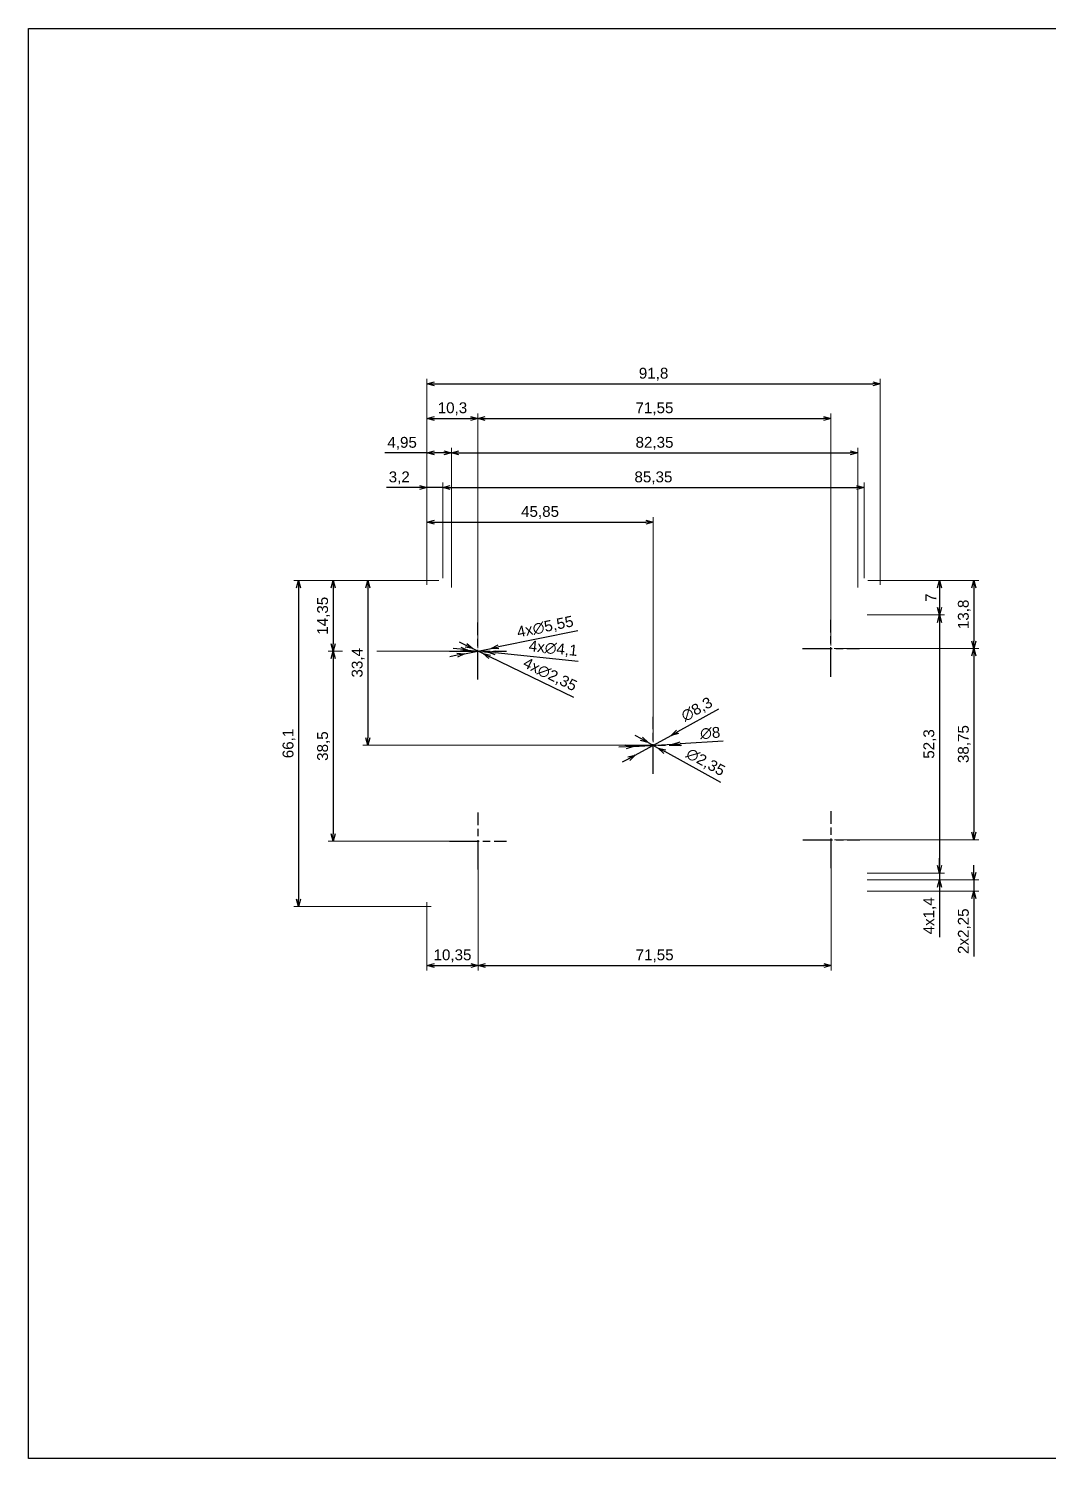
# Paper-space layout 'Base' of a CAD drawing. Header units: millimetres. Extents: x 0 to 413, y 1 to 290.
# Drawn here: x 0.2 to 206.8, y 0.5 to 290.2 of the extents above; entities that cross this region are included whole.
import ezdxf

# ---------------------------------------------------------------- set-up
doc = ezdxf.new("R2010")
doc.units = ezdxf.units.MM
doc.linetypes.add('ACAD_ISO10W100', pattern=[18, 12, -3, 0, -3])
doc.linetypes.add('AM_ISO08W050x2', pattern=[9, 6, -0.75, 1.5, -0.75])
doc.layers.add('MD_Annotation', color=7, linetype='Continuous', lineweight=25)
doc.layers.add('MD_Axes', color=7, linetype='ACAD_ISO10W100', lineweight=25)
doc.layers.add('Tabelka', color=7, linetype='Continuous')
doc.styles.get("Standard").update_dxf_attribs({"font": 'arial.ttf'})
doc.dimstyles.new('ISO-25', dxfattribs={"dimtxt": 2.2, "dimasz": 1.5, "dimexe": 1, "dimexo": 0.625, "dimtad": 1, "dimrnd": 0.05, "dimtxsty": 'Standard', "dimblk": 'OPEN30', "dimcen": 2.5, "dimadec": 0, "dimazin": 0, "dimtfac": 1, "dimtmove": 0, "dimatfit": 3, "dimfxl": 1, "dimlwe": 18, "dimarcsym": 0})

# ---------------------------------------------------------------- blocks, each defined once
blk = doc.blocks.new('_Open30')
at = {"color": 0, "linetype": 'ByBlock', "lineweight": -2}
for p, q in [((-1, 0.27), (0, 0)), ((0, 0), (-1, -0.27)), ((0, 0), (-1, 0))]:
    blk.add_line(p, q, dxfattribs=at)
blk = doc.blocks.new('*D23')
at = {"layer": 'Defpoints', "color": 0, "transparency": 16777216}
for p in [(172.76, 218.23), (80.94, 176.91), (172.76, 176.91)]:
    blk.add_point(p, dxfattribs=at)
at = {"layer": 'MD_Annotation', "color": 0, "lineweight": 18, "transparency": 16777216}
for p, q in [((80.94, 177.53), (80.94, 219.23)), ((172.76, 177.53), (172.76, 219.23))]:
    blk.add_line(p, q, dxfattribs=at)
at = {"layer": 'MD_Annotation', "color": 0, "lineweight": -2, "transparency": 16777216}
blk.add_line((82.44, 218.23), (171.26, 218.23), dxfattribs=at)
at = {"layer": 'MD_Annotation', "color": 0, "lineweight": -2, "transparency": 16777216, "xscale": 1.5, "yscale": 1.5, "zscale": 1.5, "rotation": 180}
blk.add_blockref('_Open30', (80.94, 218.23), dxfattribs=at)
at = {"layer": 'MD_Annotation', "color": 0, "lineweight": -2, "transparency": 16777216, "xscale": 1.5, "yscale": 1.5, "zscale": 1.5}
blk.add_blockref('_Open30', (172.76, 218.23), dxfattribs=at)
at = {"layer": 'MD_Annotation', "color": 0, "transparency": 16777216, "insert": (126.85, 220.17), "char_height": 2.2, "attachment_point": 5}
blk.add_mtext('91,8', dxfattribs=at)
blk = doc.blocks.new('*D24')
at = {"layer": 'Defpoints', "color": 0, "transparency": 16777216}
for p in [(82.44, 178.41), (54.94, 112.31), (82.44, 112.31)]:
    blk.add_point(p, dxfattribs=at)
at = {"layer": 'MD_Annotation', "color": 0, "lineweight": 18, "transparency": 16777216}
for p, q in [((81.81, 178.41), (53.94, 178.41)), ((81.81, 112.31), (53.94, 112.31))]:
    blk.add_line(p, q, dxfattribs=at)
at = {"layer": 'MD_Annotation', "color": 0, "lineweight": -2, "transparency": 16777216}
blk.add_line((54.94, 176.91), (54.94, 113.81), dxfattribs=at)
at = {"layer": 'MD_Annotation', "color": 0, "lineweight": -2, "transparency": 16777216, "xscale": 1.5, "yscale": 1.5, "zscale": 1.5}
for p, rotation in [((54.94, 178.41), 90), ((54.94, 112.31), 270)]:
    blk.add_blockref('_Open30', p, dxfattribs=dict(at, rotation=rotation))
at = {"layer": 'MD_Annotation', "color": 0, "transparency": 16777216, "insert": (52.99, 145.36), "char_height": 2.2, "attachment_point": 5, "rotation": 90}
blk.add_mtext('66,1', dxfattribs=at)
blk = doc.blocks.new('*D25')
at = {"layer": 'Defpoints', "color": 0, "transparency": 16777216}
for p in [(84.15, 197.23), (80.94, 176.91), (84.15, 178.23)]:
    blk.add_point(p, dxfattribs=at)
at = {"layer": 'MD_Annotation', "color": 0, "lineweight": -2, "transparency": 16777216}
for p, q in [((79.44, 197.23), (72.71, 197.23)), ((84.15, 197.23), (80.94, 197.23)), ((85.65, 197.23), (87.15, 197.23))]:
    blk.add_line(p, q, dxfattribs=at)
at = {"layer": 'MD_Annotation', "color": 0, "lineweight": 18, "transparency": 16777216}
for p, q in [((80.94, 177.53), (80.94, 198.23)), ((84.15, 178.85), (84.15, 198.23))]:
    blk.add_line(p, q, dxfattribs=at)
at = {"layer": 'MD_Annotation', "color": 0, "lineweight": -2, "transparency": 16777216, "xscale": 1.5, "yscale": 1.5, "zscale": 1.5}
blk.add_blockref('_Open30', (80.94, 197.23), dxfattribs=at)
at = {"layer": 'MD_Annotation', "color": 0, "lineweight": -2, "transparency": 16777216, "xscale": 1.5, "yscale": 1.5, "zscale": 1.5, "rotation": 180}
blk.add_blockref('_Open30', (84.15, 197.23), dxfattribs=at)
at = {"layer": 'MD_Annotation', "color": 0, "transparency": 16777216, "insert": (75.32, 199.17), "char_height": 2.2, "attachment_point": 5}
blk.add_mtext('3,2', dxfattribs=at)
blk = doc.blocks.new('*D26')
at = {"layer": 'Defpoints', "color": 0, "transparency": 16777216}
for p in [(169.49, 197.23), (84.15, 178.23), (169.49, 178.23)]:
    blk.add_point(p, dxfattribs=at)
at = {"layer": 'MD_Annotation', "color": 0, "lineweight": 18, "transparency": 16777216}
for p, q in [((84.15, 178.85), (84.15, 198.23)), ((169.49, 178.85), (169.49, 198.23))]:
    blk.add_line(p, q, dxfattribs=at)
at = {"layer": 'MD_Annotation', "color": 0, "lineweight": -2, "transparency": 16777216}
blk.add_line((85.65, 197.23), (167.99, 197.23), dxfattribs=at)
at = {"layer": 'MD_Annotation', "color": 0, "lineweight": -2, "transparency": 16777216, "xscale": 1.5, "yscale": 1.5, "zscale": 1.5, "rotation": 180}
blk.add_blockref('_Open30', (84.15, 197.23), dxfattribs=at)
at = {"layer": 'MD_Annotation', "color": 0, "lineweight": -2, "transparency": 16777216, "xscale": 1.5, "yscale": 1.5, "zscale": 1.5}
blk.add_blockref('_Open30', (169.49, 197.23), dxfattribs=at)
at = {"layer": 'MD_Annotation', "color": 0, "transparency": 16777216, "insert": (126.82, 199.17), "char_height": 2.2, "attachment_point": 5}
blk.add_mtext('85,35', dxfattribs=at)
blk = doc.blocks.new('*D27')
at = {"layer": 'Defpoints', "color": 0, "transparency": 16777216}
for p in [(91.26, 211.23), (80.94, 176.91), (91.26, 164.08)]:
    blk.add_point(p, dxfattribs=at)
at = {"layer": 'MD_Annotation', "color": 0, "lineweight": 18, "transparency": 16777216}
for p, q in [((80.94, 177.53), (80.94, 212.23)), ((91.26, 164.7), (91.26, 212.23))]:
    blk.add_line(p, q, dxfattribs=at)
at = {"layer": 'MD_Annotation', "color": 0, "lineweight": -2, "transparency": 16777216}
blk.add_line((82.44, 211.23), (89.76, 211.23), dxfattribs=at)
at = {"layer": 'MD_Annotation', "color": 0, "lineweight": -2, "transparency": 16777216, "xscale": 1.5, "yscale": 1.5, "zscale": 1.5, "rotation": 180}
blk.add_blockref('_Open30', (80.94, 211.23), dxfattribs=at)
at = {"layer": 'MD_Annotation', "color": 0, "lineweight": -2, "transparency": 16777216, "xscale": 1.5, "yscale": 1.5, "zscale": 1.5}
blk.add_blockref('_Open30', (91.26, 211.23), dxfattribs=at)
at = {"layer": 'MD_Annotation', "color": 0, "transparency": 16777216, "insert": (86.1, 213.17), "char_height": 2.2, "attachment_point": 5}
blk.add_mtext('10,3', dxfattribs=at)
blk = doc.blocks.new('*D28')
at = {"layer": 'Defpoints', "color": 0, "transparency": 16777216}
for p in [(162.79, 211.23), (91.26, 164.08), (162.79, 164.61)]:
    blk.add_point(p, dxfattribs=at)
at = {"layer": 'MD_Annotation', "color": 0, "lineweight": 18, "transparency": 16777216}
for p, q in [((91.26, 164.7), (91.26, 212.23)), ((162.79, 165.24), (162.79, 212.23))]:
    blk.add_line(p, q, dxfattribs=at)
at = {"layer": 'MD_Annotation', "color": 0, "lineweight": -2, "transparency": 16777216}
blk.add_line((92.76, 211.23), (161.29, 211.23), dxfattribs=at)
at = {"layer": 'MD_Annotation', "color": 0, "lineweight": -2, "transparency": 16777216, "xscale": 1.5, "yscale": 1.5, "zscale": 1.5, "rotation": 180}
blk.add_blockref('_Open30', (91.26, 211.23), dxfattribs=at)
at = {"layer": 'MD_Annotation', "color": 0, "lineweight": -2, "transparency": 16777216, "xscale": 1.5, "yscale": 1.5, "zscale": 1.5}
blk.add_blockref('_Open30', (162.79, 211.23), dxfattribs=at)
at = {"layer": 'MD_Annotation', "color": 0, "transparency": 16777216, "insert": (127.03, 213.17), "char_height": 2.2, "attachment_point": 5}
blk.add_mtext('71,55', dxfattribs=at)
blk = doc.blocks.new('*D29')
at = {"layer": 'Defpoints', "color": 0, "transparency": 16777216}
for p in [(126.77, 190.23), (80.94, 176.91), (126.77, 145.01)]:
    blk.add_point(p, dxfattribs=at)
at = {"layer": 'MD_Annotation', "color": 0, "lineweight": 18, "transparency": 16777216}
for p, q in [((80.94, 177.53), (80.94, 191.23)), ((126.77, 145.63), (126.77, 191.23))]:
    blk.add_line(p, q, dxfattribs=at)
at = {"layer": 'MD_Annotation', "color": 0, "lineweight": -2, "transparency": 16777216}
blk.add_line((82.44, 190.23), (125.27, 190.23), dxfattribs=at)
at = {"layer": 'MD_Annotation', "color": 0, "lineweight": -2, "transparency": 16777216, "xscale": 1.5, "yscale": 1.5, "zscale": 1.5, "rotation": 180}
blk.add_blockref('_Open30', (80.94, 190.23), dxfattribs=at)
at = {"layer": 'MD_Annotation', "color": 0, "lineweight": -2, "transparency": 16777216, "xscale": 1.5, "yscale": 1.5, "zscale": 1.5}
blk.add_blockref('_Open30', (126.77, 190.23), dxfattribs=at)
at = {"layer": 'MD_Annotation', "color": 0, "transparency": 16777216, "insert": (103.85, 192.17), "char_height": 2.2, "attachment_point": 5}
blk.add_mtext('45,85', dxfattribs=at)
blk = doc.blocks.new('*D30')
at = {"layer": 'Defpoints', "color": 0, "transparency": 16777216}
for p in [(85.88, 204.23), (80.94, 176.91), (85.88, 176.31)]:
    blk.add_point(p, dxfattribs=at)
at = {"layer": 'MD_Annotation', "color": 0, "lineweight": -2, "transparency": 16777216}
for p, q in [((80.94, 204.23), (72.37, 204.23)), ((84.38, 204.23), (82.44, 204.23))]:
    blk.add_line(p, q, dxfattribs=at)
at = {"layer": 'MD_Annotation', "color": 0, "lineweight": 18, "transparency": 16777216}
for p, q in [((80.94, 177.53), (80.94, 205.23)), ((85.88, 176.93), (85.88, 205.23))]:
    blk.add_line(p, q, dxfattribs=at)
at = {"layer": 'MD_Annotation', "color": 0, "lineweight": -2, "transparency": 16777216, "xscale": 1.5, "yscale": 1.5, "zscale": 1.5, "rotation": 180}
blk.add_blockref('_Open30', (80.94, 204.23), dxfattribs=at)
at = {"layer": 'MD_Annotation', "color": 0, "lineweight": -2, "transparency": 16777216, "xscale": 1.5, "yscale": 1.5, "zscale": 1.5}
blk.add_blockref('_Open30', (85.88, 204.23), dxfattribs=at)
at = {"layer": 'MD_Annotation', "color": 0, "transparency": 16777216, "insert": (75.9, 206.17), "char_height": 2.2, "attachment_point": 5}
blk.add_mtext('4,95', dxfattribs=at)
blk = doc.blocks.new('*D31')
at = {"layer": 'Defpoints', "color": 0, "transparency": 16777216}
for p in [(168.21, 204.23), (85.88, 176.31), (168.21, 176.36)]:
    blk.add_point(p, dxfattribs=at)
at = {"layer": 'MD_Annotation', "color": 0, "lineweight": 18, "transparency": 16777216}
for p, q in [((85.88, 176.93), (85.88, 205.23)), ((168.21, 176.98), (168.21, 205.23))]:
    blk.add_line(p, q, dxfattribs=at)
at = {"layer": 'MD_Annotation', "color": 0, "lineweight": -2, "transparency": 16777216}
blk.add_line((87.38, 204.23), (166.71, 204.23), dxfattribs=at)
at = {"layer": 'MD_Annotation', "color": 0, "lineweight": -2, "transparency": 16777216, "xscale": 1.5, "yscale": 1.5, "zscale": 1.5, "rotation": 180}
blk.add_blockref('_Open30', (85.88, 204.23), dxfattribs=at)
at = {"layer": 'MD_Annotation', "color": 0, "lineweight": -2, "transparency": 16777216, "xscale": 1.5, "yscale": 1.5, "zscale": 1.5}
blk.add_blockref('_Open30', (168.21, 204.23), dxfattribs=at)
at = {"layer": 'MD_Annotation', "color": 0, "transparency": 16777216, "insert": (127.04, 206.17), "char_height": 2.2, "attachment_point": 5}
blk.add_mtext('82,35', dxfattribs=at)
blk = doc.blocks.new('*D32')
at = {"layer": 'Defpoints', "color": 0, "transparency": 16777216}
for p in [(82.44, 178.41), (61.94, 164.08), (91.26, 164.08)]:
    blk.add_point(p, dxfattribs=at)
at = {"layer": 'MD_Annotation', "color": 0, "lineweight": 18, "transparency": 16777216}
for p, q in [((81.81, 178.41), (60.94, 178.41)), ((63.79, 164.08), (60.94, 164.08)), ((90.63, 164.08), (70.81, 164.08))]:
    blk.add_line(p, q, dxfattribs=at)
at = {"layer": 'MD_Annotation', "color": 0, "lineweight": -2, "transparency": 16777216}
blk.add_line((61.94, 176.91), (61.94, 165.58), dxfattribs=at)
at = {"layer": 'MD_Annotation', "color": 0, "lineweight": -2, "transparency": 16777216, "xscale": 1.5, "yscale": 1.5, "zscale": 1.5}
for p, rotation in [((61.94, 178.41), 90), ((61.94, 164.08), 270)]:
    blk.add_blockref('_Open30', p, dxfattribs=dict(at, rotation=rotation))
at = {"layer": 'MD_Annotation', "color": 0, "transparency": 16777216, "insert": (59.99, 171.24), "char_height": 2.2, "attachment_point": 5, "rotation": 90}
blk.add_mtext('14,35', dxfattribs=at)
blk = doc.blocks.new('*D33')
at = {"layer": 'Defpoints', "color": 0, "transparency": 16777216}
for p in [(91.26, 164.08), (61.94, 125.58), (91.29, 125.58)]:
    blk.add_point(p, dxfattribs=at)
at = {"layer": 'MD_Annotation', "color": 0, "lineweight": 18, "transparency": 16777216}
for p, q in [((63.79, 164.08), (60.94, 164.08)), ((90.63, 164.08), (70.81, 164.08)), ((90.66, 125.58), (60.94, 125.58))]:
    blk.add_line(p, q, dxfattribs=at)
at = {"layer": 'MD_Annotation', "color": 0, "lineweight": -2, "transparency": 16777216}
blk.add_line((61.94, 162.58), (61.94, 127.08), dxfattribs=at)
at = {"layer": 'MD_Annotation', "color": 0, "lineweight": -2, "transparency": 16777216, "xscale": 1.5, "yscale": 1.5, "zscale": 1.5}
for p, rotation in [((61.94, 164.08), 90), ((61.94, 125.58), 270)]:
    blk.add_blockref('_Open30', p, dxfattribs=dict(at, rotation=rotation))
at = {"layer": 'MD_Annotation', "color": 0, "transparency": 16777216, "insert": (59.99, 144.83), "char_height": 2.2, "attachment_point": 5, "rotation": 90}
blk.add_mtext('38,5', dxfattribs=at)
blk = doc.blocks.new('*D34')
at = {"layer": 'Defpoints', "color": 0, "transparency": 16777216}
for p in [(171.26, 178.41), (162.79, 164.61), (191.76, 164.61)]:
    blk.add_point(p, dxfattribs=at)
at = {"layer": 'MD_Annotation', "color": 0, "lineweight": 18, "transparency": 16777216}
for p, q in [((171.88, 178.41), (192.76, 178.41)), ((163.42, 164.61), (192.76, 164.61))]:
    blk.add_line(p, q, dxfattribs=at)
at = {"layer": 'MD_Annotation', "color": 0, "lineweight": -2, "transparency": 16777216}
blk.add_line((191.76, 176.91), (191.76, 166.11), dxfattribs=at)
at = {"layer": 'MD_Annotation', "color": 0, "lineweight": -2, "transparency": 16777216, "xscale": 1.5, "yscale": 1.5, "zscale": 1.5}
for p, rotation in [((191.76, 178.41), 90), ((191.76, 164.61), 270)]:
    blk.add_blockref('_Open30', p, dxfattribs=dict(at, rotation=rotation))
at = {"layer": 'MD_Annotation', "color": 0, "transparency": 16777216, "insert": (189.81, 171.51), "char_height": 2.2, "attachment_point": 5, "rotation": 90}
blk.add_mtext('13,8', dxfattribs=at)
blk = doc.blocks.new('*D35')
at = {"layer": 'Defpoints', "color": 0, "transparency": 16777216}
for p in [(162.79, 164.61), (162.85, 125.86), (191.76, 125.86)]:
    blk.add_point(p, dxfattribs=at)
at = {"layer": 'MD_Annotation', "color": 0, "lineweight": 18, "transparency": 16777216}
for p, q in [((163.42, 164.61), (192.76, 164.61)), ((163.48, 125.86), (192.76, 125.86))]:
    blk.add_line(p, q, dxfattribs=at)
at = {"layer": 'MD_Annotation', "color": 0, "lineweight": -2, "transparency": 16777216}
blk.add_line((191.76, 163.11), (191.76, 127.36), dxfattribs=at)
at = {"layer": 'MD_Annotation', "color": 0, "lineweight": -2, "transparency": 16777216, "xscale": 1.5, "yscale": 1.5, "zscale": 1.5}
for p, rotation in [((191.76, 164.61), 90), ((191.76, 125.86), 270)]:
    blk.add_blockref('_Open30', p, dxfattribs=dict(at, rotation=rotation))
at = {"layer": 'MD_Annotation', "color": 0, "transparency": 16777216, "insert": (189.81, 145.24), "char_height": 2.2, "attachment_point": 5, "rotation": 90}
blk.add_mtext('38,75', dxfattribs=at)
blk = doc.blocks.new('*D36')
at = {"layer": 'Defpoints', "color": 0, "transparency": 16777216}
for p in [(91.29, 125.58), (80.94, 113.81), (91.29, 100.4)]:
    blk.add_point(p, dxfattribs=at)
at = {"layer": 'MD_Annotation', "color": 0, "lineweight": 18, "transparency": 16777216}
for p, q in [((91.29, 124.95), (91.29, 99.4)), ((80.94, 113.18), (80.94, 99.4))]:
    blk.add_line(p, q, dxfattribs=at)
at = {"layer": 'MD_Annotation', "color": 0, "lineweight": -2, "transparency": 16777216}
blk.add_line((82.44, 100.4), (89.79, 100.4), dxfattribs=at)
at = {"layer": 'MD_Annotation', "color": 0, "lineweight": -2, "transparency": 16777216, "xscale": 1.5, "yscale": 1.5, "zscale": 1.5, "rotation": 180}
blk.add_blockref('_Open30', (80.94, 100.4), dxfattribs=at)
at = {"layer": 'MD_Annotation', "color": 0, "lineweight": -2, "transparency": 16777216, "xscale": 1.5, "yscale": 1.5, "zscale": 1.5}
blk.add_blockref('_Open30', (91.29, 100.4), dxfattribs=at)
at = {"layer": 'MD_Annotation', "color": 0, "transparency": 16777216, "insert": (86.11, 102.34), "char_height": 2.2, "attachment_point": 5}
blk.add_mtext('10,35', dxfattribs=at)
blk = doc.blocks.new('*D37')
at = {"layer": 'Defpoints', "color": 0, "transparency": 16777216}
for p in [(91.29, 122.83), (162.85, 123.07), (162.85, 100.4)]:
    blk.add_point(p, dxfattribs=at)
at = {"layer": 'MD_Annotation', "color": 0, "lineweight": 18, "transparency": 16777216}
for p, q in [((91.29, 122.2), (91.29, 99.4)), ((162.85, 122.44), (162.85, 99.4))]:
    blk.add_line(p, q, dxfattribs=at)
at = {"layer": 'MD_Annotation', "color": 0, "lineweight": -2, "transparency": 16777216}
blk.add_line((92.79, 100.4), (161.35, 100.4), dxfattribs=at)
at = {"layer": 'MD_Annotation', "color": 0, "lineweight": -2, "transparency": 16777216, "xscale": 1.5, "yscale": 1.5, "zscale": 1.5, "rotation": 180}
blk.add_blockref('_Open30', (91.29, 100.4), dxfattribs=at)
at = {"layer": 'MD_Annotation', "color": 0, "lineweight": -2, "transparency": 16777216, "xscale": 1.5, "yscale": 1.5, "zscale": 1.5}
blk.add_blockref('_Open30', (162.85, 100.4), dxfattribs=at)
at = {"layer": 'MD_Annotation', "color": 0, "transparency": 16777216, "insert": (127.07, 102.34), "char_height": 2.2, "attachment_point": 5}
blk.add_mtext('71,55', dxfattribs=at)
blk = doc.blocks.new('*D38')
at = {"layer": 'Defpoints', "color": 0, "transparency": 16777216}
for p in [(88.54, 163.53), (93.97, 164.62)]:
    blk.add_point(p, dxfattribs=at)
at = {"layer": 'MD_Annotation', "color": 0, "lineweight": -2, "transparency": 16777216}
for p, q in [((111.53, 168.17), (95.44, 164.92)), ((87.07, 163.23), (85.6, 162.93)), ((88.54, 163.53), (93.97, 164.62))]:
    blk.add_line(p, q, dxfattribs=at)
at = {"layer": 'MD_Annotation', "color": 0, "lineweight": -2, "transparency": 16777216, "xscale": 1.5, "yscale": 1.5, "zscale": 1.5}
for p, rotation in [((93.97, 164.62), 191.4268820367801), ((88.54, 163.53), 11.42688203678013)]:
    blk.add_blockref('_Open30', p, dxfattribs=dict(at, rotation=rotation))
at = {"layer": 'MD_Annotation', "color": 0, "transparency": 16777216, "insert": (104.91, 168.86), "char_height": 2.2, "attachment_point": 5, "rotation": 11.4269}
blk.add_mtext('4x∅5,55', dxfattribs=at)
blk = doc.blocks.new('*D39')
at = {"layer": 'Defpoints', "color": 0, "transparency": 16777216}
for p in [(89.23, 164.29), (93.29, 163.86)]:
    blk.add_point(p, dxfattribs=at)
at = {"layer": 'MD_Annotation', "color": 0, "lineweight": -2, "transparency": 16777216}
for p, q in [((87.74, 164.44), (86.24, 164.6)), ((89.23, 164.29), (93.29, 163.86)), ((111.55, 161.97), (94.78, 163.71))]:
    blk.add_line(p, q, dxfattribs=at)
at = {"layer": 'MD_Annotation', "color": 0, "lineweight": -2, "transparency": 16777216, "xscale": 1.5, "yscale": 1.5, "zscale": 1.5}
for p, rotation in [((89.23, 164.29), 354.0645777264368), ((93.29, 163.86), 174.0645777264368)]:
    blk.add_blockref('_Open30', p, dxfattribs=dict(at, rotation=rotation))
at = {"layer": 'MD_Annotation', "color": 0, "transparency": 16777216, "insert": (106.5, 164.48), "char_height": 2.2, "attachment_point": 5, "rotation": 354.0646}
blk.add_mtext('4x∅4,1', dxfattribs=at)
blk = doc.blocks.new('*D40')
at = {"layer": 'Defpoints', "color": 0, "transparency": 16777216}
for p in [(90.21, 164.58), (92.31, 163.57)]:
    blk.add_point(p, dxfattribs=at)
at = {"layer": 'MD_Annotation', "color": 0, "lineweight": -2, "transparency": 16777216}
for p, q in [((88.86, 165.24), (87.51, 165.89)), ((90.21, 164.58), (92.31, 163.57)), ((110.68, 154.68), (93.66, 162.92))]:
    blk.add_line(p, q, dxfattribs=at)
at = {"layer": 'MD_Annotation', "color": 0, "lineweight": -2, "transparency": 16777216, "xscale": 1.5, "yscale": 1.5, "zscale": 1.5}
for p, rotation in [((90.21, 164.58), 334.1842588192519), ((92.31, 163.57), 154.1842588192519)]:
    blk.add_blockref('_Open30', p, dxfattribs=dict(at, rotation=rotation))
at = {"layer": 'MD_Annotation', "color": 0, "transparency": 16777216, "insert": (105.82, 159.23), "char_height": 2.2, "attachment_point": 5, "rotation": 334.1843}
blk.add_mtext('4x∅2,35', dxfattribs=at)
blk = doc.blocks.new('*D41')
at = {"layer": 'Defpoints', "color": 0, "transparency": 16777216}
for p in [(130.4, 147.01), (123.13, 143)]:
    blk.add_point(p, dxfattribs=at)
at = {"layer": 'MD_Annotation', "color": 0, "lineweight": -2, "transparency": 16777216}
for p, q in [((139.98, 152.3), (131.71, 147.74)), ((123.13, 143), (130.4, 147.01)), ((121.82, 142.27), (120.51, 141.55))]:
    blk.add_line(p, q, dxfattribs=at)
at = {"layer": 'MD_Annotation', "color": 0, "lineweight": -2, "transparency": 16777216, "xscale": 1.5, "yscale": 1.5, "zscale": 1.5}
for p, rotation in [((130.4, 147.01), 208.9021811574206), ((123.13, 143), 28.90218115742064)]:
    blk.add_blockref('_Open30', p, dxfattribs=dict(at, rotation=rotation))
at = {"layer": 'MD_Annotation', "color": 0, "transparency": 16777216, "insert": (135.67, 152.18), "char_height": 2.2, "attachment_point": 5, "rotation": 28.9022}
blk.add_mtext('∅8,3', dxfattribs=at)
blk = doc.blocks.new('*D42')
at = {"layer": 'Defpoints', "color": 0, "transparency": 16777216}
for p in [(130.76, 145.23), (122.77, 144.78)]:
    blk.add_point(p, dxfattribs=at)
at = {"layer": 'MD_Annotation', "color": 0, "lineweight": -2, "transparency": 16777216}
for p, q in [((122.77, 144.78), (130.76, 145.23)), ((140.96, 145.81), (132.26, 145.32)), ((121.27, 144.69), (119.78, 144.61))]:
    blk.add_line(p, q, dxfattribs=at)
at = {"layer": 'MD_Annotation', "color": 0, "lineweight": -2, "transparency": 16777216, "xscale": 1.5, "yscale": 1.5, "zscale": 1.5}
for p, rotation in [((122.77, 144.78), 3.244310864967037), ((130.76, 145.23), 183.244310864967)]:
    blk.add_blockref('_Open30', p, dxfattribs=dict(at, rotation=rotation))
at = {"layer": 'MD_Annotation', "color": 0, "transparency": 16777216, "insert": (138.32, 147.47), "char_height": 2.2, "attachment_point": 5, "rotation": 3.2443}
blk.add_mtext('∅8', dxfattribs=at)
blk = doc.blocks.new('*D43')
at = {"layer": 'Defpoints', "color": 0, "transparency": 16777216}
for p in [(125.74, 145.57), (127.8, 144.44)]:
    blk.add_point(p, dxfattribs=at)
at = {"layer": 'MD_Annotation', "color": 0, "lineweight": -2, "transparency": 16777216}
for p, q in [((124.42, 146.29), (123.11, 147.01)), ((125.74, 145.57), (127.8, 144.44)), ((140.5, 137.48), (129.11, 143.72))]:
    blk.add_line(p, q, dxfattribs=at)
at = {"layer": 'MD_Annotation', "color": 0, "lineweight": -2, "transparency": 16777216, "xscale": 1.5, "yscale": 1.5, "zscale": 1.5}
for p, rotation in [((125.74, 145.57), 331.2776392731911), ((127.8, 144.44), 151.2776392731911)]:
    blk.add_blockref('_Open30', p, dxfattribs=dict(at, rotation=rotation))
at = {"layer": 'MD_Annotation', "color": 0, "transparency": 16777216, "insert": (137.35, 141.47), "char_height": 2.2, "attachment_point": 5, "rotation": 331.2776}
blk.add_mtext('∅2,35', dxfattribs=at)
blk = doc.blocks.new('*D44')
at = {"layer": 'Defpoints', "color": 0, "transparency": 16777216}
for p in [(169.64, 178.41), (169.49, 171.4), (184.76, 171.4)]:
    blk.add_point(p, dxfattribs=at)
at = {"layer": 'MD_Annotation', "color": 0, "lineweight": 18, "transparency": 16777216}
for p, q in [((170.26, 178.41), (185.76, 178.41)), ((170.11, 171.4), (185.76, 171.4))]:
    blk.add_line(p, q, dxfattribs=at)
at = {"layer": 'MD_Annotation', "color": 0, "lineweight": -2, "transparency": 16777216}
blk.add_line((184.76, 176.91), (184.76, 172.9), dxfattribs=at)
at = {"layer": 'MD_Annotation', "color": 0, "lineweight": -2, "transparency": 16777216, "xscale": 1.5, "yscale": 1.5, "zscale": 1.5}
for p, rotation in [((184.76, 178.41), 90), ((184.76, 171.4), 270)]:
    blk.add_blockref('_Open30', p, dxfattribs=dict(at, rotation=rotation))
at = {"layer": 'MD_Annotation', "color": 0, "transparency": 16777216, "insert": (183.03, 174.9), "char_height": 2.2, "attachment_point": 5, "rotation": 90}
blk.add_mtext('7', dxfattribs=at)
blk = doc.blocks.new('*D45')
at = {"layer": 'Defpoints', "color": 0, "transparency": 16777216}
for p in [(169.49, 171.4), (169.49, 119.12), (184.77, 119.12)]:
    blk.add_point(p, dxfattribs=at)
at = {"layer": 'MD_Annotation', "color": 0, "lineweight": 18, "transparency": 16777216}
for p, q in [((170.11, 171.4), (185.77, 171.4)), ((170.11, 119.12), (185.77, 119.12))]:
    blk.add_line(p, q, dxfattribs=at)
at = {"layer": 'MD_Annotation', "color": 0, "lineweight": -2, "transparency": 16777216}
blk.add_line((184.77, 169.9), (184.77, 120.62), dxfattribs=at)
at = {"layer": 'MD_Annotation', "color": 0, "lineweight": -2, "transparency": 16777216, "xscale": 1.5, "yscale": 1.5, "zscale": 1.5}
for p, rotation in [((184.77, 171.4), 90), ((184.77, 119.12), 270)]:
    blk.add_blockref('_Open30', p, dxfattribs=dict(at, rotation=rotation))
at = {"layer": 'MD_Annotation', "color": 0, "transparency": 16777216, "insert": (182.82, 145.26), "char_height": 2.2, "attachment_point": 5, "rotation": 90}
blk.add_mtext('52,3', dxfattribs=at)
blk = doc.blocks.new('*D46')
at = {"layer": 'Defpoints', "color": 0, "transparency": 16777216}
for p in [(169.64, 119.12), (169.64, 117.73), (184.76, 117.73)]:
    blk.add_point(p, dxfattribs=at)
at = {"layer": 'MD_Annotation', "color": 0, "lineweight": -2, "transparency": 16777216}
for p, q in [((184.76, 120.62), (184.76, 122.12)), ((184.76, 119.12), (184.76, 117.73)), ((184.76, 116.23), (184.76, 106.14))]:
    blk.add_line(p, q, dxfattribs=at)
at = {"layer": 'MD_Annotation', "color": 0, "lineweight": 18, "transparency": 16777216}
for p, q in [((170.26, 119.12), (185.76, 119.12)), ((170.26, 117.73), (185.76, 117.73))]:
    blk.add_line(p, q, dxfattribs=at)
at = {"layer": 'MD_Annotation', "color": 0, "lineweight": -2, "transparency": 16777216, "xscale": 1.5, "yscale": 1.5, "zscale": 1.5}
for p, rotation in [((184.76, 119.12), 270), ((184.76, 117.73), 90)]:
    blk.add_blockref('_Open30', p, dxfattribs=dict(at, rotation=rotation))
at = {"layer": 'MD_Annotation', "color": 0, "transparency": 16777216, "insert": (182.81, 110.44), "char_height": 2.2, "attachment_point": 5, "rotation": 90}
blk.add_mtext('4x1,4', dxfattribs=at)
blk = doc.blocks.new('*D47')
at = {"layer": 'Defpoints', "color": 0, "transparency": 16777216}
for p in [(169.49, 117.73), (169.49, 115.47), (191.76, 115.47)]:
    blk.add_point(p, dxfattribs=at)
at = {"layer": 'MD_Annotation', "color": 0, "lineweight": -2, "transparency": 16777216}
for p, q in [((191.76, 119.23), (191.76, 120.73)), ((191.76, 117.73), (191.76, 115.47)), ((191.76, 113.97), (191.76, 102.2))]:
    blk.add_line(p, q, dxfattribs=at)
at = {"layer": 'MD_Annotation', "color": 0, "lineweight": 18, "transparency": 16777216}
for p, q in [((170.11, 117.73), (192.76, 117.73)), ((170.11, 115.47), (192.76, 115.47))]:
    blk.add_line(p, q, dxfattribs=at)
at = {"layer": 'MD_Annotation', "color": 0, "lineweight": -2, "transparency": 16777216, "xscale": 1.5, "yscale": 1.5, "zscale": 1.5}
for p, rotation in [((191.76, 117.73), 270), ((191.76, 115.47), 90)]:
    blk.add_blockref('_Open30', p, dxfattribs=dict(at, rotation=rotation))
at = {"layer": 'MD_Annotation', "color": 0, "transparency": 16777216, "insert": (189.81, 107.33), "char_height": 2.2, "attachment_point": 5, "rotation": 90}
blk.add_mtext('2x2,25', dxfattribs=at)
blk = doc.blocks.new('*D97')
at = {"layer": 'Defpoints', "color": 0, "transparency": 16777216}
for p in [(83.94, 178.41), (68.94, 145.01), (126.77, 145.01)]:
    blk.add_point(p, dxfattribs=at)
at = {"layer": 'MD_Annotation', "color": 0, "lineweight": 18, "transparency": 16777216}
for p, q in [((83.31, 178.41), (67.94, 178.41)), ((126.14, 145.01), (67.94, 145.01))]:
    blk.add_line(p, q, dxfattribs=at)
at = {"layer": 'MD_Annotation', "color": 0, "lineweight": -2, "transparency": 16777216}
blk.add_line((68.94, 176.91), (68.94, 146.51), dxfattribs=at)
at = {"layer": 'MD_Annotation', "color": 0, "lineweight": -2, "transparency": 16777216, "xscale": 1.5, "yscale": 1.5, "zscale": 1.5}
for p, rotation in [((68.94, 178.41), 90), ((68.94, 145.01), 270)]:
    blk.add_blockref('_Open30', p, dxfattribs=dict(at, rotation=rotation))
at = {"layer": 'MD_Annotation', "color": 0, "transparency": 16777216, "insert": (66.99, 161.71), "char_height": 2.2, "attachment_point": 5, "rotation": 90}
blk.add_mtext('33,4', dxfattribs=at)

psp = doc.layouts.new('Base')

# ---------------------------------------------------------------- linework, layer by layer
at = {"layer": 'MD_Axes', "linetype": 'AM_ISO08W050x2'}
for p, q in [((91.258, 158.306), (91.258, 169.846)), ((162.793, 158.841), (162.793, 170.381)), ((85.488, 164.076), (97.028, 164.076)), ((157.023, 164.611), (168.563, 164.611)), ((126.768, 139.236), (126.768, 150.776)), ((120.998, 145.006), (132.538, 145.006)), ((91.288, 119.806), (91.288, 131.346)), ((162.853, 120.091), (162.853, 131.631)), ((85.518, 125.576), (97.058, 125.576)), ((157.083, 125.861), (168.623, 125.861))]:
    psp.add_line(p, q, dxfattribs=at)
at = {"layer": 'Tabelka'}
psp.add_lwpolyline([(0.22, 290.193), (413.476, 290.193), (413.476, 0.521), (0.22, 0.521)], close=True, dxfattribs=at)

# ---------------------------------------------------------------- dimensions: what is measured, and where the dimension line sits
at = {"layer": 'MD_Annotation'}
for base, p1, p2, angle, picture, middle in [((172.758, 218.228), (80.938, 176.906), (172.758, 176.906), 180, '*D23', (126.848, 220.175)), ((91.258, 211.228), (80.938, 176.906), (91.258, 164.076), 180, '*D27', (86.098, 213.175)), ((162.792910197, 211.227882981), (91.257910197, 164.075598902), (162.792910197, 164.610598902), 180, '*D28', (127.025410197, 213.174983936)), ((168.208, 204.228), (85.879, 176.307), (168.208, 176.356), 180, '*D31', (127.043, 206.175)), ((169.488, 197.228), (84.148, 178.228), (169.488, 178.228), 180, '*D26', (126.818, 199.175)), ((126.768, 190.228), (80.938, 176.906), (126.768, 145.006), 180, '*D29', (103.853, 192.175)), ((54.938, 112.308), (82.438, 178.406), (82.438, 112.308), 270, '*D24', (52.991, 145.357)), ((61.938, 164.076), (82.438, 178.406), (91.258, 164.076), 270, '*D32', (59.991, 171.241)), ((68.938, 145.006), (83.938, 178.406), (126.768, 145.006), 270, '*D97', (66.991, 161.706)), ((191.757910197, 164.610598902), (171.257800741, 178.405598902), (162.792910197, 164.610598902), 90, '*D34', (189.810809242, 171.508098902)), ((184.758, 171.396), (169.638, 178.406), (169.488, 171.396), 90, '*D44', (183.033, 174.901)), ((184.77, 119.116), (169.488, 171.396), (169.488, 119.116), 90, '*D45', (182.823, 145.256)), ((61.938, 125.576), (91.258, 164.076), (91.288, 125.576), 270, '*D33', (59.991, 144.826)), ((191.758, 125.861), (162.793, 164.611), (162.853, 125.861), 90, '*D35', (189.811, 145.236))]:
    dim = psp.add_linear_dim(base=base, p1=p1, p2=p2, angle=angle, dimstyle='ISO-25', override={"dimlfac": -1}, dxfattribs=at)
    dim.commit()
    dim.dimension.update_dxf_attribs({"geometry": picture, "text_midpoint": middle})
for base, p2, picture, middle in [((85.879, 204.228), (85.879, 176.307), '*D30', (75.903, 204.228)), ((84.148, 197.228), (84.148, 178.228), '*D25', (75.322, 197.228))]:
    dim = psp.add_linear_dim(base=base, p1=(80.938, 176.906), p2=p2, angle=180, dimstyle='ISO-25', override={"dimlfac": -1}, dxfattribs=at)
    dim.commit()
    dim.dimension.update_dxf_attribs({"geometry": picture, "text_midpoint": middle, "dimtype": 160})
for p1, p2, picture, middle in [((88.543, 163.527), (93.973, 164.624), '*D38', (105.305, 166.915)), ((89.228, 164.287), (93.288, 163.865), '*D39', (106.297, 162.512)), ((90.209, 164.583), (92.307, 163.568), '*D40', (104.957, 157.449))]:
    dim = psp.add_diameter_dim_2p(p1=p1, p2=p2, text='4x<>', dimstyle='ISO-25', override={"dimlfac": -1}, dxfattribs=at)
    dim.commit()
    dim.dimension.update_dxf_attribs({"geometry": picture, "text_midpoint": middle, "dimtype": 163})
for p1, p2, picture, middle in [((123.135, 143), (130.401, 147.011), '*D41', (136.627, 150.449)), ((122.772, 144.779), (130.764, 145.232), '*D42', (138.421, 145.666)), ((125.737, 145.57), (127.798, 144.441), '*D43', (136.394, 139.731))]:
    dim = psp.add_diameter_dim_2p(p1=p1, p2=p2, dimstyle='ISO-25', override={"dimlfac": -1}, dxfattribs=at)
    dim.commit()
    dim.dimension.update_dxf_attribs({"geometry": picture, "text_midpoint": middle, "dimtype": 163})
for base, p1, p2, picture, middle in [((91.288, 100.397), (80.938, 113.808), (91.288, 125.576), '*D36', (86.113, 102.344)), ((162.852910197, 100.397348168), (91.287910197, 122.825598902), (162.852910197, 123.065598902), '*D37', (127.070410197, 102.344449123))]:
    dim = psp.add_linear_dim(base=base, p1=p1, p2=p2, dimstyle='ISO-25', override={"dimlfac": -1}, dxfattribs=at)
    dim.commit()
    dim.dimension.update_dxf_attribs({"geometry": picture, "text_midpoint": middle})
for base, p1, p2, text, picture, middle in [((184.758, 117.726), (169.638, 119.116), (169.638, 117.726), '4x<>', '*D46', (182.811, 110.435)), ((191.758, 115.466), (169.488, 117.726), (169.488, 115.466), '2x<>', '*D47', (189.811, 107.333))]:
    dim = psp.add_linear_dim(base=base, p1=p1, p2=p2, angle=90, text=text, dimstyle='ISO-25', override={"dimlfac": -1, "dimpost": ''}, dxfattribs=at)
    dim.commit()
    dim.dimension.update_dxf_attribs({"geometry": picture, "text_midpoint": middle})

doc.saveas('drawing.dxf')
